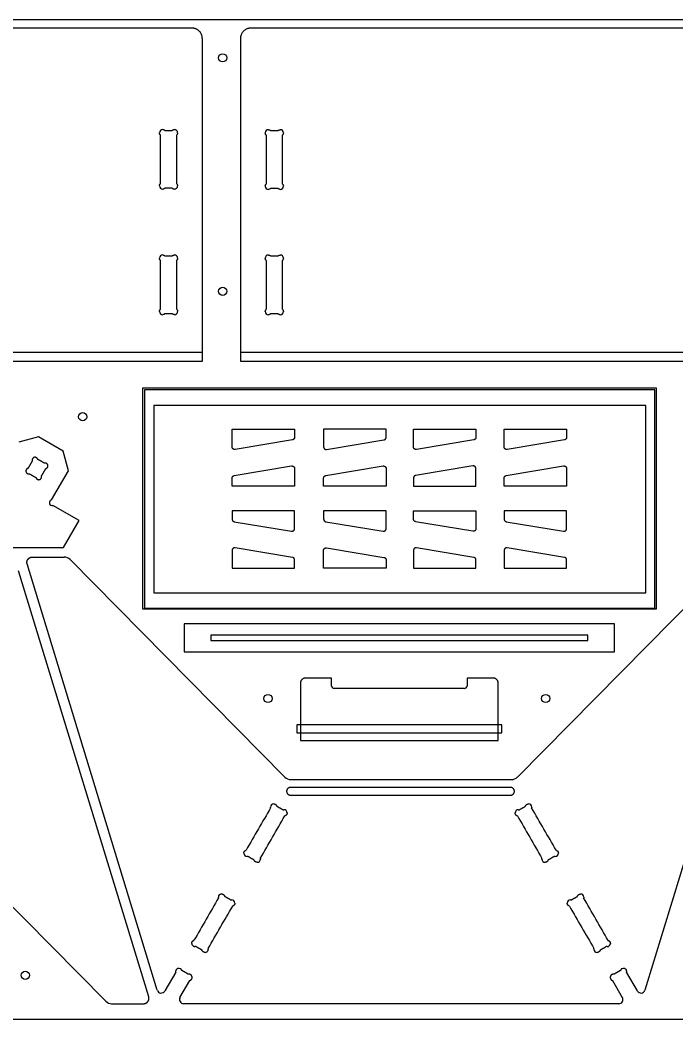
# Model space of a CAD drawing. Header units: millimetres. Extents: x 0 to 2438, y 0 to 1219.
# Drawn here: x 771 to 1571, y 0 to 1219 of the extents above; entities that cross this region are included whole.
import ezdxf

# ---------------------------------------------------------------- set-up
doc = ezdxf.new("R2010")
doc.units = ezdxf.units.MM
doc.header["$MEASUREMENT"] = 0
for name, color, linetype, true_color in [('Angled Pocket Top', 3, 'Continuous', 0x00ff00), ('Board Fixings', 6, 'Continuous', 0xff00ff), ('Pockets 10mm', 5, 'Continuous', 0x0000ff), ('Pockets 5mm', 4, 'Continuous', 0x00ffff), ('Profile - inside', 30, 'Continuous', 0xff7f00), ('Profile - outside', 18, 'Continuous', 0x000000), ('Stock Perimeter', 1, 'Continuous', 0xff0007)]:
    doc.layers.add(name, color=color, linetype=linetype, true_color=true_color)

msp = doc.modelspace()

# ---------------------------------------------------------------- linework, layer by layer
at = {"layer": 'Angled Pocket Top'}
for p, q in [((243.7, 814), (993, 814)), ((1039.5, 814), (1788.8, 814))]:
    msp.add_line(p, q, dxfattribs=at)
at = {"layer": 'Board Fixings'}
for centre in [(1017.8, 1173), (1017.8, 888.1), (847, 735), (1073.1, 391.2), (1411.8, 391.2), (777.1, 53.4)]:
    msp.add_circle(centre, 5, dxfattribs=at)
at = {"layer": 'Pockets 10mm'}
for p, q in [((920.3, 770.1), (1546.3, 770.1)), ((920.3, 500.1), (920.3, 770.1)), ((1546.3, 770.1), (1546.3, 500.1)), ((933.8, 748.9), (933.8, 520.3)), ((1533.8, 748.9), (933.8, 748.9)), ((1533.8, 520.3), (1533.8, 748.9)), ((933.8, 520.3), (1533.8, 520.3)), ((1546.3, 500.1), (920.3, 500.1)), ((1358.2, 358.9), (1108.4, 358.9)), ((1108.4, 358.9), (1108.4, 349.4)), ((1358.2, 349.4), (1358.2, 358.9)), ((1108.4, 349.4), (1358.2, 349.4)), ((1368.8, 282.7), (1100.5, 282.7)), ((1100.5, 273.2), (1368.8, 273.2))]:
    msp.add_line(p, q, dxfattribs=at)
for points, knots in [([(1100.5, 282.7), (1095.8, 282.7), (1095.8, 277.9), (1095.8, 273.2), (1100.5, 273.2)], [25.4727134, 25.4727134, 25.4727134, 25.7672377, 25.7672377, 26.061762, 26.061762, 26.061762]), ([(1368.8, 273.2), (1373.6, 273.2), (1373.6, 277.9), (1373.6, 282.7), (1368.8, 282.7)], [32.4840484, 32.4840484, 32.4840484, 32.7785727, 32.7785727, 33.073097, 33.073097, 33.073097])]:
    msp.add_rational_spline(points, [1, 0.707106781187, 1, 0.707106781187, 1], degree=2, knots=knots, dxfattribs=at)
at = {"layer": 'Pockets 5mm'}
msp.add_lwpolyline([(1003.3, 462.1), (1463.3, 462.1), (1463.3, 468.6), (1003.3, 468.6), (1003.3, 462.1)], dxfattribs=at)
at = {"layer": 'Profile - inside'}
for centre, radius, start, end in [((944.7, 1081.6), 3.93, 90, 180), ((958.9, 1081.6), 3.93, 0, 90), ((1073.7, 1081.4), 3.93, 90, 180), ((1087.9, 1081.4), 3.93, 0, 90), ((13150.2, 1049.1), 12208.5, 179.85968, 180.14032), ((-11246.7, 1049.1), 12208.5, 359.85968, 0.14032), ((13279.3, 1048.9), 12208.5, 179.85968, 180.14032), ((-11117.7, 1048.9), 12208.5, 359.85968, 0.14032), ((944.7, 1016.6), 3.93, 180, 270), ((958.9, 1016.6), 3.93, 270, 0), ((1073.7, 1016.4), 3.93, 180, 270), ((1087.9, 1016.4), 3.93, 270, 0), ((944.7, 928.5), 3.93, 90, 180), ((958.9, 928.5), 3.93, 0, 90), ((1073.7, 928.4), 3.93, 90, 180), ((1087.9, 928.4), 3.93, 0, 90), ((13150.2, 896), 12208.5, 179.85968, 180.14032), ((-11246.7, 896), 12208.5, 359.85968, 0.14032), ((13279.3, 895.9), 12208.5, 179.85968, 180.14032), ((-11117.7, 895.9), 12208.5, 359.85968, 0.14032), ((944.7, 863.5), 3.93, 180, 270), ((958.9, 863.5), 3.93, 270, 0), ((1073.7, 863.4), 3.93, 180, 270), ((1087.9, 863.4), 3.93, 270, 0), ((11634.2, -5872.3), 12208.5, 149.85968, 150.14032), ((1080.1, 258.6), 3.93, 90, 180), ((1390.8, 258.6), 3.93, 360, 90), ((-9163.3, -5872.4), 12208.5, 29.85968, 30.14032), ((-9494.2, 6326.1), 12208.5, 329.85968, 330.14032), ((1092.4, 251.5), 3.93, 0, 90), ((1378.5, 251.5), 3.93, 90, 180), ((11965.1, 6326.1), 12208.5, 209.85968, 210.14032), ((1047.6, 202.3), 3.93, 180, 270), ((1059.9, 195.2), 3.93, 270, 0), ((1411, 195.2), 3.93, 180, 270), ((1423.3, 202.3), 3.93, 270, 0), ((11570.6, -5982.3), 12208.5, 149.85968, 150.14032), ((1016.5, 148.6), 3.93, 90, 180), ((1454.2, 148.6), 3.93, 0, 90), ((-9099.9, -5982.4), 12208.5, 29.85968, 30.14032), ((-9557.8, 6216.2), 12208.5, 329.85968, 330.14032), ((1028.8, 141.5), 3.93, 0, 90), ((1441.9, 141.5), 3.93, 90, 180), ((12028.5, 6216.1), 12208.5, 209.85968, 210.14032), ((984, 92.3), 3.93, 180, 270), ((1486.7, 92.3), 3.93, 270, 360), ((996.3, 85.2), 3.93, 270, 360), ((1474.4, 85.2), 3.93, 180, 270)]:
    msp.add_arc(centre, radius, start, end, dxfattribs=at)
for points, weights in [([(944.7, 1085.5), (946.3, 1085.5), (947.3, 1084.5)], [1, 0.853553390593, 0.853553390593]), ([(956.3, 1084.5), (957.2, 1085.5), (958.9, 1085.5)], [0.853553390593, 0.853553390593, 1]), ([(1073.7, 1085.3), (1075.3, 1085.3), (1076.3, 1084.2)], [1, 0.853553390593, 0.853553390593]), ([(1085.3, 1084.2), (1086.3, 1085.3), (1087.9, 1085.3)], [0.853553390593, 0.853553390593, 1]), ([(941.8, 1079), (940.7, 1080), (940.7, 1081.6)], [0.853553390593, 0.853553390593, 1]), ([(962.8, 1081.6), (962.8, 1080), (961.7, 1079)], [1, 0.853553390593, 0.853553390593]), ([(1070.8, 1078.8), (1069.8, 1079.8), (1069.8, 1081.4)], [0.853553390593, 0.853553390593, 1]), ([(1091.8, 1081.4), (1091.8, 1079.8), (1090.7, 1078.8)], [1, 0.853553390593, 0.853553390593]), ([(940.7, 1016.6), (940.7, 1018.2), (941.8, 1019.2)], [1, 0.853553390593, 0.853553390593]), ([(947.3, 1013.8), (946.3, 1012.7), (944.7, 1012.7)], [0.853553390593, 0.853553390593, 1]), ([(958.9, 1012.7), (957.2, 1012.7), (956.3, 1013.8)], [1, 0.853553390593, 0.853553390593]), ([(961.7, 1019.2), (962.8, 1018.2), (962.8, 1016.6)], [0.853553390593, 0.853553390593, 1]), ([(1069.8, 1016.4), (1069.8, 1018), (1070.8, 1019)], [1, 0.853553390593, 0.853553390593]), ([(1076.3, 1013.5), (1075.3, 1012.5), (1073.7, 1012.5)], [0.853553390593, 0.853553390593, 1]), ([(1087.9, 1012.5), (1086.3, 1012.5), (1085.3, 1013.5)], [1, 0.853553390593, 0.853553390593]), ([(1090.7, 1019), (1091.8, 1018), (1091.8, 1016.4)], [0.853553390593, 0.853553390593, 1]), ([(941.8, 925.9), (940.7, 926.9), (940.7, 928.5)], [0.853553390593, 0.853553390593, 1]), ([(944.7, 932.4), (946.3, 932.4), (947.3, 931.4)], [1, 0.853553390593, 0.853553390593]), ([(956.3, 931.4), (957.2, 932.4), (958.9, 932.4)], [0.853553390593, 0.853553390593, 1]), ([(962.8, 928.5), (962.8, 926.9), (961.7, 925.9)], [1, 0.853553390593, 0.853553390593]), ([(1070.8, 925.8), (1069.8, 926.8), (1069.8, 928.4)], [0.853553390593, 0.853553390593, 1]), ([(1073.7, 932.3), (1075.3, 932.3), (1076.3, 931.3)], [1, 0.853553390593, 0.853553390593]), ([(1085.3, 931.3), (1086.3, 932.3), (1087.9, 932.3)], [0.853553390593, 0.853553390593, 1]), ([(1091.8, 928.4), (1091.8, 926.8), (1090.7, 925.8)], [1, 0.853553390593, 0.853553390593]), ([(940.7, 863.5), (940.7, 865.1), (941.8, 866.1)], [1, 0.853553390593, 0.853553390593]), ([(961.7, 866.1), (962.8, 865.1), (962.8, 863.5)], [0.853553390593, 0.853553390593, 1]), ([(1069.8, 863.4), (1069.8, 865), (1070.8, 866)], [1, 0.853553390593, 0.853553390593]), ([(1090.7, 866), (1091.8, 865), (1091.8, 863.4)], [0.853553390593, 0.853553390593, 1]), ([(947.3, 860.7), (946.3, 859.6), (944.7, 859.6)], [0.853553390593, 0.853553390593, 1]), ([(958.9, 859.6), (957.2, 859.6), (956.3, 860.7)], [1, 0.853553390593, 0.853553390593]), ([(1076.3, 860.6), (1075.3, 859.5), (1073.7, 859.5)], [0.853553390593, 0.853553390593, 1]), ([(1087.9, 859.5), (1086.3, 859.5), (1085.3, 860.6)], [1, 0.853553390593, 0.853553390593]), ([(1076.3, 257.8), (1076.1, 258.1), (1076.1, 258.6)], [0.914835742349, 0.948287717223, 1.00000000024]), ([(1080.1, 262.5), (1083.1, 262.5), (1083.7, 259.8)], [1.00000000024, 0.758819026112, 0.914835791843]), ([(1387.1, 259.7), (1387.7, 262.5), (1390.8, 262.5)], [0.914835642837, 0.758819140937, 1]), ([(1394.7, 258.6), (1394.7, 258), (1394.5, 257.7)], [1, 0.948287716998, 0.914835742133]), ([(1091.5, 255.3), (1091.8, 255.4), (1092.4, 255.4)], [0.914835791843, 0.948287755507, 1.00000000036]), ([(1096.3, 251.5), (1096.3, 248.5), (1093.5, 247.8)], [1.00000000036, 0.758819064374, 0.914835742567]), ([(1377.3, 247.8), (1374.5, 248.5), (1374.5, 251.5)], [0.914835741917, 0.758819063835, 0.999999999645]), ([(1378.5, 255.4), (1379, 255.4), (1379.3, 255.2)], [0.999999999645, 0.948287754833, 0.914835791193]), ([(1043.6, 202.3), (1043.6, 205.3), (1046.4, 206)], [1.00000000012, 0.758819064194, 0.914835742349]), ([(1048.4, 198.5), (1048.1, 198.4), (1047.6, 198.4)], [0.914835791626, 0.948287755282, 1.00000000012]), ([(1063.6, 196), (1063.8, 195.7), (1063.8, 195.2)], [0.914835758084, 0.948287729328, 1]), ([(1407, 195.2), (1407, 195.7), (1407.2, 196)], [0.999999999764, 0.948287716774, 0.914835741917]), ([(1423.3, 198.3), (1422.7, 198.3), (1422.4, 198.5)], [0.999999999882, 0.948287755057, 0.914835791409]), ([(1424.4, 206), (1427.2, 205.3), (1427.2, 202.3)], [0.914835742133, 0.758819064015, 0.999999999882]), ([(1059.9, 191.3), (1056.8, 191.3), (1056.2, 194)], [1, 0.758819025933, 0.914835791626]), ([(1414.6, 194), (1414, 191.2), (1411, 191.2)], [0.914835791409, 0.758819025754, 0.999999999764]), ([(1012.7, 147.8), (1012.6, 148.1), (1012.6, 148.6)], [0.914835742349, 0.948287717223, 1.00000000024]), ([(1016.5, 152.6), (1019.5, 152.6), (1020.2, 149.8)], [1.00000000024, 0.758819026113, 0.914835791842]), ([(1450.5, 149.7), (1451.2, 152.5), (1454.2, 152.5)], [0.9148357913, 0.758819025663, 0.999999999644]), ([(1458.1, 148.6), (1458.1, 148), (1458, 147.7)], [0.999999999644, 0.948287716661, 0.914835741807]), ([(1028, 145.3), (1028.3, 145.5), (1028.8, 145.5)], [0.914835791842, 0.948287755506, 1.00000000035]), ([(1032.7, 141.5), (1032.7, 138.5), (1030, 137.9)], [1.00000000035, 0.758819064373, 0.914835742566]), ([(1440.7, 137.8), (1438, 138.4), (1438, 141.5)], [0.914835742024, 0.758819063923, 0.999999999762]), ([(1441.9, 145.4), (1442.4, 145.4), (1442.7, 145.2)], [0.999999999762, 0.948287754944, 0.9148357913]), ([(980.1, 92.3), (980.1, 95.4), (982.8, 96)], [1.00000000012, 0.758819064194, 0.914835742349]), ([(984.8, 88.6), (984.5, 88.4), (984, 88.4)], [0.914835791626, 0.948287755282, 1.00000000012]), ([(1000.1, 86.1), (1000.2, 85.8), (1000.2, 85.2)], [0.914835758084, 0.948287729328, 1]), ([(1470.5, 85.2), (1470.5, 85.7), (1470.6, 86)], [0.999999999881, 0.948287716885, 0.914835742024]), ([(1486.7, 88.3), (1486.2, 88.3), (1485.9, 88.5)], [1, 0.94828775517, 0.914835791518]), ([(1487.9, 95.9), (1490.6, 95.3), (1490.6, 92.3)], [0.914835742241, 0.758819064104, 1]), ([(996.3, 81.3), (993.3, 81.3), (992.6, 84.1)], [1, 0.758819025933, 0.914835791626]), ([(1478.1, 84), (1477.4, 81.2), (1474.4, 81.2)], [0.914835791518, 0.758819025842, 0.999999999881])]:
    msp.add_rational_spline(points, weights, degree=2, dxfattribs=at)
for points in [[(947.3, 1084.5), (951.8, 1084.5), (956.3, 1084.5)], [(1076.3, 1084.2), (1080.8, 1084.3), (1085.3, 1084.2)], [(956.3, 1013.8), (951.8, 1013.7), (947.3, 1013.8)], [(1085.3, 1013.5), (1080.8, 1013.5), (1076.3, 1013.5)], [(947.3, 931.4), (951.8, 931.4), (956.3, 931.4)], [(1076.3, 931.3), (1080.8, 931.3), (1085.3, 931.3)], [(956.3, 860.7), (951.8, 860.6), (947.3, 860.7)], [(1085.3, 860.6), (1080.8, 860.5), (1076.3, 860.6)], [(1083.7, 259.8), (1087.7, 257.6), (1091.5, 255.3)], [(1379.3, 255.2), (1383.1, 257.5), (1387.1, 259.7)], [(1056.2, 194), (1052.3, 196.2), (1048.4, 198.5)], [(1422.4, 198.5), (1418.6, 196.2), (1414.6, 194)], [(1020.2, 149.8), (1024.1, 147.6), (1028, 145.3)], [(1442.7, 145.2), (1446.6, 147.5), (1450.5, 149.7)], [(992.6, 84.1), (988.7, 86.3), (984.8, 88.6)], [(1485.9, 88.5), (1482, 86.2), (1478.1, 84)]]:
    msp.add_open_spline(points, degree=2, dxfattribs=at)
msp.add_rational_spline([(782.1, 665.4), (781.6, 665.3), (781.2, 665.3), (777.8, 665.3), (777.8, 668.7), (777.8, 671.3), (780.3, 672), (783, 676.6), (785.6, 681.2), (785.5, 681.7), (785.5, 682.1), (785.5, 685.5), (788.9, 685.5), (791.6, 685.5), (792.2, 683), (796.3, 680.7), (800.3, 678.3), (800.8, 678.4), (801.2, 678.4), (804.7, 678.4), (804.7, 675), (804.7, 672.4), (802.1, 671.7), (799.5, 667.1), (796.8, 662.5), (796.9, 662.1), (796.9, 661.6), (796.9, 658.2), (793.5, 658.2), (790.9, 658.2), (790.2, 660.7), (786.1, 663.1), (782.1, 665.4)], [0.914798710914, 0.948259090015, 1, 0.707106781187, 1, 0.758847735186, 0.914798653987, 0.914798653987, 0.914798653987, 0.948259046029, 1.00000000012, 0.70710678127, 1.00000000012, 0.758847691177, 0.914798711129, 0.914798711129, 0.914798711129, 0.948259090238, 1.00000000024, 0.707106781353, 1.00000000024, 0.758847735364, 0.914798654202, 0.914798654202, 0.914798654202, 0.948259046253, 1.00000000035, 0.707106781436, 1.00000000035, 0.758847691356, 0.914798711345, 0.914798711345, 0.914798711345], degree=2, knots=[-0.673633, -0.673633, -0.673633, -0.636173, -0.636173, -0.424115, -0.424115, -0.249518, -0.249518, 0.168644, 0.168644, 0.206105, 0.206105, 0.418162, 0.418162, 0.592759, 0.592759, 0.960921, 0.960921, 0.998382, 0.998382, 1.21044, 1.21044, 1.385036, 1.385036, 1.803198, 1.803198, 1.840659, 1.840659, 2.052717, 2.052717, 2.227313, 2.227313, 2.595476, 2.595476, 2.595476], dxfattribs=at)
at = {"layer": 'Profile - outside'}
for p, q in [((980.3, 1209.3), (256.4, 1209.3)), ((1776.1, 1209.3), (1052.2, 1209.3)), ((993, 819.4), (993, 1196.6)), ((1039.5, 1196.6), (1039.5, 819.4)), ((993, 813.9), (993, 819.4)), ((1039.5, 819.4), (1039.5, 813.9)), ((993, 813.2), (993, 813.9)), ((993, 808.4), (993, 813.2)), ((993, 802.9), (993, 808.4)), ((1039.5, 813.9), (1039.5, 808.5)), ((1039.5, 808.5), (1039.5, 808.4)), ((1039.5, 808.4), (1039.5, 802.9)), ((243.7, 802.9), (993, 802.9)), ((1039.5, 802.9), (1788.8, 802.9)), ((1544.9, 768), (922.6, 768)), ((922.6, 768), (922.6, 748.9)), ((1544.9, 748.9), (1544.9, 768)), ((922.6, 748.9), (922.6, 520.3)), ((1544.9, 520.3), (1544.9, 748.9)), ((1029.3, 698.3), (1029.3, 719.9)), ((1029.3, 719.9), (1105.5, 719.9)), ((1105.5, 719.9), (1105.5, 709.9)), ((1217.1, 719.9), (1140.9, 719.9)), ((1140.9, 719.9), (1140.9, 698.3)), ((1217.1, 709.9), (1217.1, 719.9)), ((1250.5, 698.3), (1250.5, 719.9)), ((1250.5, 719.9), (1326.7, 719.9)), ((1326.7, 719.9), (1326.7, 709.9)), ((1361.1, 698.3), (1361.1, 719.9)), ((1361.1, 719.9), (1437.3, 719.9)), ((1437.3, 719.9), (1437.3, 709.9)), ((793, 710.4), (769.1, 704)), ((823.2, 693), (793, 710.4)), ((1102.8, 706.8), (1033, 695.1)), ((1144.6, 695.1), (1214.4, 706.8)), ((1324, 706.8), (1254.2, 695.1)), ((1434.6, 706.8), (1364.8, 695.1)), ((829.6, 669.1), (823.2, 693)), ((1031.9, 663.2), (1101.8, 674.9)), ((1105.5, 671.7), (1105.5, 650.1)), ((1143.5, 663.2), (1213.4, 674.9)), ((1217.1, 671.7), (1217.1, 650.1)), ((1323, 674.9), (1253.1, 663.2)), ((1326.7, 650.1), (1326.7, 671.7)), ((1363.7, 663.2), (1433.6, 674.9)), ((1437.3, 671.7), (1437.3, 650.1)), ((809, 633.5), (829.6, 669.1)), ((1029.3, 650.1), (1029.3, 660.1)), ((1140.9, 650.1), (1140.9, 660.1)), ((1250.5, 660.1), (1250.5, 650.1)), ((1361.1, 650.1), (1361.1, 660.1)), ((1105.5, 650.1), (1029.3, 650.1)), ((1217.1, 650.1), (1140.9, 650.1)), ((1250.5, 650.1), (1326.7, 650.1)), ((1437.3, 650.1), (1361.1, 650.1)), ((842.6, 608.5), (810.8, 626.8)), ((1029.3, 620.1), (1029.3, 610.1)), ((1105.5, 620.1), (1029.3, 620.1)), ((1105.5, 598.4), (1105.5, 620.1)), ((1140.9, 620.1), (1140.9, 610.1)), ((1217.1, 620.1), (1140.9, 620.1)), ((1217.1, 598.4), (1217.1, 620.1)), ((1250.5, 610.1), (1250.5, 620.1)), ((1250.5, 620.1), (1326.7, 620.1)), ((1326.7, 620.1), (1326.7, 598.4)), ((1361.1, 620.1), (1361.1, 610.1)), ((1437.3, 620.1), (1361.1, 620.1)), ((1437.3, 598.4), (1437.3, 620.1)), ((823.5, 575.5), (842.6, 608.5)), ((1031.9, 606.9), (1101.8, 595.3)), ((1143.5, 606.9), (1213.4, 595.3)), ((1323, 595.3), (1253.1, 606.9)), ((1363.7, 606.9), (1433.6, 595.3)), ((312.4, 575.5), (823.5, 575.5)), ((1102.8, 563.4), (1033, 575)), ((1144.6, 575), (1214.4, 563.4)), ((1324, 563.4), (1254.2, 575)), ((1434.6, 563.4), (1364.8, 575)), ((785.4, 563.7), (786, 563.7)), ((786, 563.7), (786.6, 563.7)), ((786.6, 563.7), (824.6, 563.7)), ((1029.3, 571.9), (1029.3, 550.3)), ((1140.9, 550.3), (1140.9, 571.9)), ((1250.5, 571.9), (1250.5, 550.3)), ((1361.1, 571.9), (1361.1, 550.3)), ((938.1, 35.3), (779.3, 555.5)), ((831.7, 560.7), (1093.8, 295.2)), ((1029.3, 550.3), (1105.5, 550.3)), ((1105.5, 550.3), (1105.5, 560.3)), ((1217.1, 550.3), (1140.9, 550.3)), ((1217.1, 560.3), (1217.1, 550.3)), ((1250.5, 550.3), (1326.7, 550.3)), ((1326.7, 550.3), (1326.7, 560.3)), ((1361.1, 550.3), (1437.3, 550.3)), ((1377.2, 295.2), (1639.2, 560.7)), ((1437.3, 550.3), (1437.3, 560.3)), ((1691.6, 555.5), (1532.8, 35.3)), ((927.6, 26.9), (768.8, 547.1)), ((922.6, 520.3), (922.6, 501.3)), ((1544.9, 501.3), (1544.9, 520.3)), ((922.6, 501.3), (1544.9, 501.3)), ((1150.7, 416.1), (1119, 416.1)), ((1150.7, 406.4), (1150.7, 416.1)), ((1315.8, 416.1), (1315.8, 406.4)), ((1347.6, 416.1), (1315.8, 416.1)), ((1112.6, 409.7), (1112.6, 358.9)), ((1312.8, 403.4), (1153.7, 403.4)), ((1353.9, 358.9), (1353.9, 409.7)), ((1112.6, 358.9), (1112.6, 349.4)), ((1353.9, 349.4), (1353.9, 358.9)), ((1112.6, 349.4), (1112.6, 339.9)), ((1353.9, 339.9), (1353.9, 349.4)), ((1112.6, 339.9), (1353.9, 339.9)), ((612.1, 288.3), (875.2, 21.7)), ((1100.9, 292.2), (1114.8, 292.2)), ((1114.8, 292.2), (1235.5, 292.2)), ((1235.5, 292.2), (1356.1, 292.2)), ((1356.1, 292.2), (1370, 292.2)), ((960.5, 57.1), (947.2, 34.2)), ((975.8, 54.6), (968, 59.1)), ((1503, 59.1), (1495.2, 54.6)), ((1523.7, 34.2), (1510.4, 57.1)), ((965.7, 26.2), (977.7, 47.1)), ((1493.2, 47.1), (1505.2, 26.2)), ((882.4, 18.7), (920.4, 18.7)), ((920.4, 18.7), (921, 18.7)), ((921, 18.7), (921.5, 18.7)), ((1500.9, 18.7), (970.1, 18.7))]:
    msp.add_line(p, q, dxfattribs=at)
msp.add_lwpolyline([(970.8, 448.3), (1495.8, 448.3), (1495.8, 482.3), (970.8, 482.3), (970.8, 448.3)], dxfattribs=at)
for centre, radius, start, end in [((809.9, 630.1), 3.43, 105.013, 284.9957), ((824.6, 553.7), 10, 44.6253, 90), ((1153.7, 406.4), 3, 180, 270), ((1312.8, 406.4), 3, 270, 0), ((1100.9, 302.2), 10, 224.6253, 270), ((1370, 302.2), 10, 270, 315.3747), ((964.3, 57.9), 3.93, 60, 150), ((1506.7, 57.9), 3.93, 30, 120), ((942.9, 36.7), 5, 196.975, 329.8613), ((970.1, 23.7), 5, 150.1521, 270), ((1500.9, 23.7), 5, 270, 29.8479), ((1528, 36.7), 5, 210.1386, 343.025), ((882.4, 28.7), 10, 224.6253, 270)]:
    msp.add_arc(centre, radius, start, end, dxfattribs=at)
for points, weights in [([(993, 1196.6), (993, 1209.3), (980.3, 1209.3)], [1, 0.707106781187, 1]), ([(1052.2, 1209.3), (1039.5, 1209.3), (1039.5, 1196.6)], [1, 0.707106781187, 1]), ([(1105.5, 709.9), (1105.5, 707.2), (1102.8, 706.8)], [1, 0.763019982473, 1]), ([(1214.4, 706.8), (1217.1, 707.2), (1217.1, 709.9)], [1, 0.763019982473, 1]), ([(1326.7, 709.9), (1326.7, 707.2), (1324, 706.8)], [1, 0.763019982473, 1]), ([(1437.3, 709.9), (1437.3, 707.2), (1434.6, 706.8)], [1, 0.763019982473, 1]), ([(1029.3, 660.1), (1029.3, 662.8), (1031.9, 663.2)], [1, 0.763019982473, 1]), ([(1140.9, 660.1), (1140.9, 662.8), (1143.5, 663.2)], [1, 0.763019982473, 1]), ([(1253.1, 663.2), (1250.5, 662.8), (1250.5, 660.1)], [1, 0.763019982473, 1]), ([(1361.1, 660.1), (1361.1, 662.8), (1363.7, 663.2)], [1, 0.763019982473, 1]), ([(1029.3, 610.1), (1029.3, 607.4), (1031.9, 606.9)], [1, 0.763019982473, 1]), ([(1140.9, 610.1), (1140.9, 607.4), (1143.5, 606.9)], [1, 0.763019982473, 1]), ([(1253.1, 606.9), (1250.5, 607.4), (1250.5, 610.1)], [1, 0.763019982473, 1]), ([(1361.1, 610.1), (1361.1, 607.4), (1363.7, 606.9)], [1, 0.763019982473, 1]), ([(1105.5, 560.3), (1105.5, 563), (1102.8, 563.4)], [1, 0.763019982473, 1]), ([(1214.4, 563.4), (1217.1, 563), (1217.1, 560.3)], [1, 0.763019982473, 1]), ([(1326.7, 560.3), (1326.7, 563), (1324, 563.4)], [1, 0.763019982473, 1]), ([(1437.3, 560.3), (1437.3, 563), (1434.6, 563.4)], [1, 0.763019982473, 1]), ([(1119, 416.1), (1112.6, 416.1), (1112.6, 409.7)], [1, 0.707107019605, 1]), ([(1353.9, 409.7), (1353.9, 416.1), (1347.6, 416.1)], [1, 0.707106781187, 1]), ([(968, 59.1), (967.7, 60.5), (966.2, 61.3)], [1, 0.923879522853, 1]), ([(1504.7, 61.3), (1503.3, 60.5), (1503, 59.1)], [0.999999963703, 0.923879541023, 1]), ([(960.9, 59.9), (960.1, 58.5), (960.5, 57.1)], [0.999999963703, 0.923879797156, 0.999999487692]), ([(980.4, 51.8), (979.4, 55.6), (975.8, 54.6)], [1, 0.707106816713, 1]), ([(977.7, 47.1), (981.4, 48), (980.4, 51.8)], [1, 0.707106816713, 1]), ([(1490.6, 51.8), (1489.6, 48), (1493.2, 47.1)], [1, 0.707106816801, 1]), ([(1495.2, 54.6), (1491.6, 55.6), (1490.6, 51.8)], [1, 0.707106816801, 1]), ([(1510.4, 57.1), (1510.9, 58.5), (1510.1, 59.9)], [1, 0.923879522874, 1])]:
    msp.add_rational_spline(points, weights, degree=2, dxfattribs=at)
for points, weights, knots in [([(1033, 695.1), (1031.5, 694.9), (1030.4, 695.8), (1029.3, 696.8), (1029.3, 698.3)], [1, 0.907296780588, 1, 0.907296780588, 1], [10.3908223, 10.3908223, 10.3908223, 10.4993188, 10.4993188, 10.6078154, 10.6078154, 10.6078154]), ([(1140.9, 698.3), (1140.9, 696.8), (1142, 695.8), (1143.1, 694.9), (1144.6, 695.1)], [1, 0.907296780588, 1, 0.907296780588, 1], [4.4222575, 4.4222575, 4.4222575, 4.5307541, 4.5307541, 4.6392506, 4.6392506, 4.6392506]), ([(1254.2, 695.1), (1252.7, 694.9), (1251.6, 695.8), (1250.5, 696.8), (1250.5, 698.3)], [1, 0.907296780588, 1, 0.907296780588, 1], [7.2101903, 7.2101903, 7.2101903, 7.3186869, 7.3186869, 7.4271835, 7.4271835, 7.4271835]), ([(1364.8, 695.1), (1363.3, 694.9), (1362.2, 695.8), (1361.1, 696.8), (1361.1, 698.3)], [1, 0.907296780588, 1, 0.907296780588, 1], [7.2101903, 7.2101903, 7.2101903, 7.3186869, 7.3186869, 7.4271835, 7.4271835, 7.4271835]), ([(1101.8, 674.9), (1103.2, 675.1), (1104.3, 674.2), (1105.5, 673.2), (1105.5, 671.7)], [1, 0.907296780588, 1, 0.907296780588, 1], [7.2101903, 7.2101903, 7.2101903, 7.3186869, 7.3186869, 7.4271835, 7.4271835, 7.4271835]), ([(1213.4, 674.9), (1214.8, 675.1), (1215.9, 674.2), (1217.1, 673.2), (1217.1, 671.7)], [1, 0.907296780588, 1, 0.907296780588, 1], [7.2101903, 7.2101903, 7.2101903, 7.3186869, 7.3186869, 7.4271835, 7.4271835, 7.4271835]), ([(1326.7, 671.7), (1326.7, 673.2), (1325.6, 674.2), (1324.4, 675.1), (1323, 674.9)], [1, 0.907296780588, 1, 0.907296780588, 1], [4.4222575, 4.4222575, 4.4222575, 4.5307541, 4.5307541, 4.6392506, 4.6392506, 4.6392506]), ([(1433.6, 674.9), (1435, 675.1), (1436.1, 674.2), (1437.3, 673.2), (1437.3, 671.7)], [1, 0.907296780588, 1, 0.907296780588, 1], [10.3908223, 10.3908223, 10.3908223, 10.4993188, 10.4993188, 10.6078154, 10.6078154, 10.6078154]), ([(1101.8, 595.3), (1103.2, 595.1), (1104.3, 596), (1105.5, 597), (1105.5, 598.4)], [1, 0.907296780588, 1, 0.907296780588, 1], [7.2101903, 7.2101903, 7.2101903, 7.3186869, 7.3186869, 7.4271835, 7.4271835, 7.4271835]), ([(1213.4, 595.3), (1214.8, 595.1), (1215.9, 596), (1217.1, 597), (1217.1, 598.4)], [1, 0.907296780588, 1, 0.907296780588, 1], [7.2101903, 7.2101903, 7.2101903, 7.3186869, 7.3186869, 7.4271835, 7.4271835, 7.4271835]), ([(1326.7, 598.4), (1326.7, 597), (1325.6, 596), (1324.4, 595.1), (1323, 595.3)], [1, 0.907296780588, 1, 0.907296780588, 1], [4.4222575, 4.4222575, 4.4222575, 4.5307541, 4.5307541, 4.6392506, 4.6392506, 4.6392506]), ([(1433.6, 595.3), (1435, 595.1), (1436.1, 596), (1437.3, 597), (1437.3, 598.4)], [1, 0.907296780588, 1, 0.907296780588, 1], [10.3908223, 10.3908223, 10.3908223, 10.4993188, 10.4993188, 10.6078154, 10.6078154, 10.6078154]), ([(1033, 575), (1031.5, 575.3), (1030.4, 574.3), (1029.3, 573.4), (1029.3, 571.9)], [1, 0.907296780588, 1, 0.907296780588, 1], [10.3908223, 10.3908223, 10.3908223, 10.4993188, 10.4993188, 10.6078154, 10.6078154, 10.6078154]), ([(1140.9, 571.9), (1140.9, 573.4), (1142, 574.3), (1143.1, 575.3), (1144.6, 575)], [1, 0.907296780588, 1, 0.907296780588, 1], [4.4222575, 4.4222575, 4.4222575, 4.5307541, 4.5307541, 4.6392506, 4.6392506, 4.6392506]), ([(1254.2, 575), (1252.7, 575.3), (1251.6, 574.3), (1250.5, 573.4), (1250.5, 571.9)], [1, 0.907296780588, 1, 0.907296780588, 1], [7.2101903, 7.2101903, 7.2101903, 7.3186869, 7.3186869, 7.4271835, 7.4271835, 7.4271835]), ([(1364.8, 575), (1363.3, 575.3), (1362.2, 574.3), (1361.1, 573.4), (1361.1, 571.9)], [1, 0.907296780588, 1, 0.907296780588, 1], [7.2101903, 7.2101903, 7.2101903, 7.3186869, 7.3186869, 7.4271835, 7.4271835, 7.4271835]), ([(779.3, 555.5), (778.4, 558.5), (780.3, 561.1), (782.2, 563.7), (785.4, 563.7)], [0.999999911621, 0.893028245911, 0.999999962629, 0.893028220407, 0.999999962629], [296.388938, 296.388938, 296.388938, 296.622321, 296.622321, 296.855704, 296.855704, 296.855704]), ([(921.5, 18.7), (924.7, 18.7), (926.6, 21.3), (928.5, 23.9), (927.6, 26.9)], [0.999999911621, 0.893028245911, 0.999999962629, 0.893028245911, 0.999999911621], [629.1599037, 629.1599037, 629.1599037, 629.3932867, 629.3932867, 629.6266698, 629.6266698, 629.6266698])]:
    msp.add_rational_spline(points, weights, degree=2, knots=knots, dxfattribs=at)
at = {"layer": 'Stock Perimeter'}
msp.add_lwpolyline([(2438.4, 0), (2438.4, 1219.2), (0, 1219.2), (0, 0), (2438.4, 0)], dxfattribs=at)

doc.saveas('drawing.dxf')
